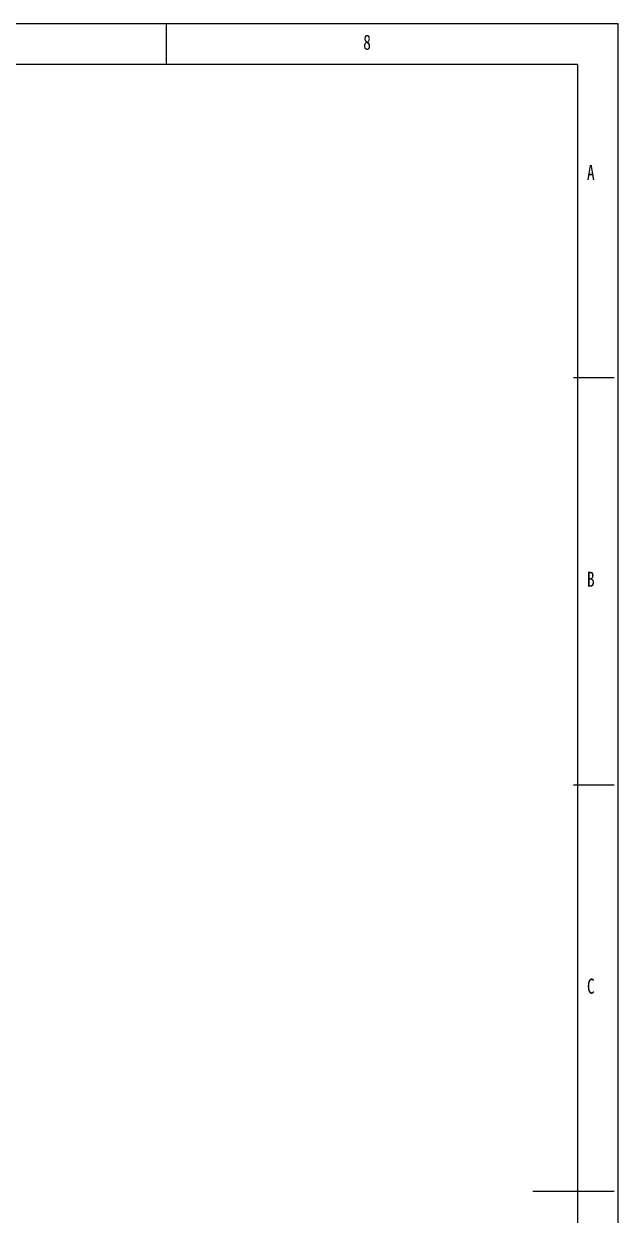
# Model space of a CAD drawing. Header units: millimetres. Extents: x 5 to 416, y 2 to 292.
# Drawn here: x 342.4 to 415.5, y 145.6 to 292 of the extents above; entities that cross this region are included whole.
import ezdxf

# ---------------------------------------------------------------- set-up
doc = ezdxf.new("R2010")
doc.units = ezdxf.units.MM
doc.styles.add('SLDTEXTSTYLE0', font='TXT', dxfattribs={"width": 0.75})

msp = doc.modelspace()

# ---------------------------------------------------------------- linework, layer by layer
at = {"color": 7, "linetype": 'Continuous', "lineweight": 18}
for p, q in [((415.50564, 292), (5.50564, 292)), ((360, 287), (360, 292)), ((415.50564, 77.25), (415.50564, 292)), ((410.50564, 287), (10.50564, 287)), ((410.50564, 287), (410.50564, 50.17378)), ((415, 248.5), (410, 248.5)), ((410, 198.5), (415, 198.5)), ((415, 148.5), (405, 148.5))]:
    msp.add_line(p, q, dxfattribs=at)

# ---------------------------------------------------------------- texts
at = {"color": 7, "linetype": 'Continuous', "lineweight": 0, "char_height": 1.85208, "attachment_point": 1, "style": 'SLDTEXTSTYLE0'}
for s, insert in [('8', (384.16667, 290.66802)), ('A', (411.66667, 274.66802)), ('B', (411.66667, 224.66802)), ('C', (411.66667, 174.66802))]:
    msp.add_mtext(s, dxfattribs=dict(at, insert=insert))

doc.saveas('drawing.dxf')
